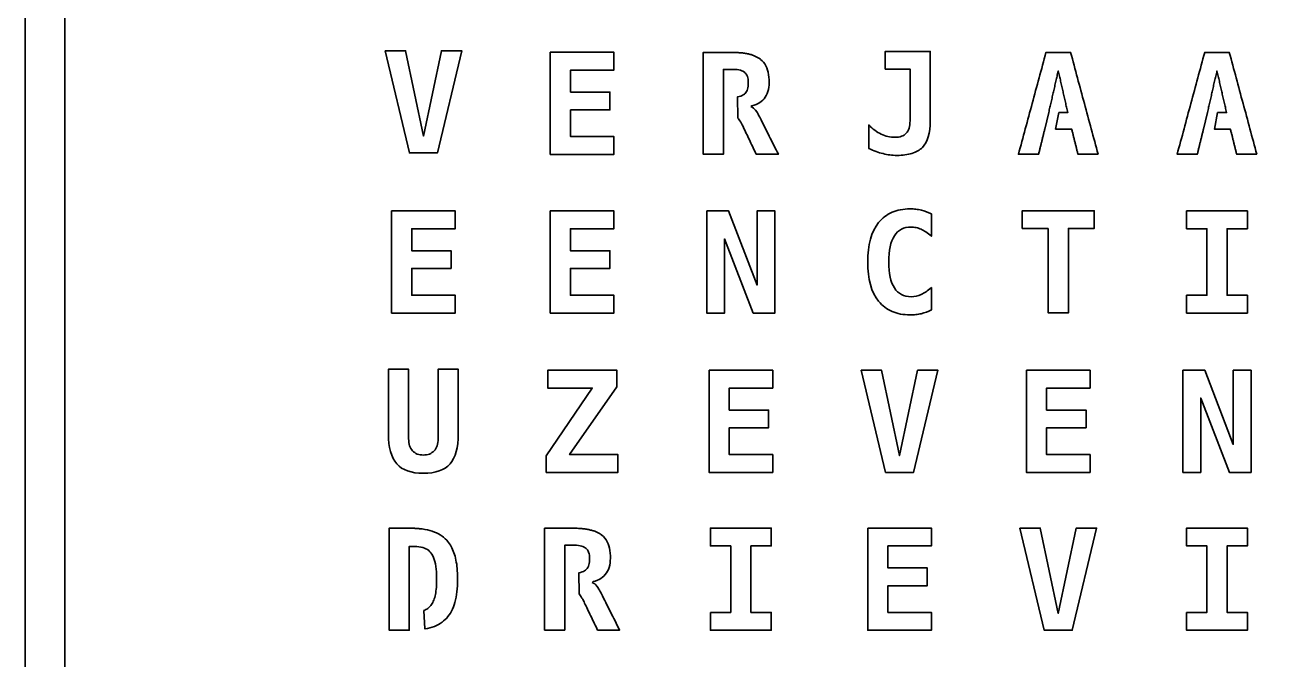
# Model space of a CAD drawing. Header units: inches. Extents: x 0 to 900, y -600 to 85.
# Drawn here: x 0 to 158, y -520.1 to -440.1 of the extents above; entities that cross this region are included whole.
import ezdxf

# ---------------------------------------------------------------- set-up
doc = ezdxf.new("R2010")
doc.units = ezdxf.units.IN
doc.header["$MEASUREMENT"] = 0
doc.layers.add('01_SNIJLIJNEN', color=7, linetype='Continuous')
doc.layers.add('04_WERKBLAD', color=7, linetype='Continuous')

msp = doc.modelspace()

# ---------------------------------------------------------------- linework, layer by layer
at = {"layer": '01_SNIJLIJNEN', "color": 7, "lineweight": 35, "true_color": 0xffffff}
msp.add_lwpolyline([(895, -595), (5, -595), (5, -5), (895, -5), (895, -595)], dxfattribs=at)
at = {"layer": '01_SNIJLIJNEN', "color": 5, "lineweight": 35, "true_color": 0x0000ff}
for points in [[(895, -595), (5, -595), (5, -5), (895, -5), (895, -595)], [(45.3, -443.37), (47.86, -443.37), (50.11, -454.11), (52.38, -443.37), (54.94, -443.37), (51.88, -456.23), (48.36, -456.23), (45.3, -443.37)], [(66.08, -443.57), (74.09, -443.57), (74.09, -445.81), (68.62, -445.81), (68.62, -448.58), (73.58, -448.58), (73.58, -450.82), (68.62, -450.82), (68.62, -454.19), (74.09, -454.19), (74.09, -456.43), (66.08, -456.43), (66.08, -443.57)], [(130.06, -451.16), (130.14, -451.16), (130.21, -451.16), (130.29, -451.16), (130.36, -451.16), (130.44, -451.16), (130.51, -451.16), (130.59, -451.16), (130.66, -451.16), (130.74, -451.16), (130.81, -451.16), (130.89, -451.16), (130.96, -451.16), (131.04, -451.16), (131.11, -451.16), (131.19, -451.16), (131.15, -450.99), (131.11, -450.83), (131.07, -450.66), (131.04, -450.5), (131, -450.34), (130.96, -450.17), (130.92, -450.01), (130.89, -449.84), (130.85, -449.68), (130.81, -449.52), (130.77, -449.35), (130.74, -449.19), (130.7, -449.02), (130.66, -448.86), (130.62, -448.69), (130.59, -448.53), (130.55, -448.37), (130.51, -448.2), (130.47, -448.04), (130.44, -447.87), (130.4, -447.71), (130.36, -447.55), (130.32, -447.38), (130.29, -447.22), (130.25, -447.05), (130.21, -446.89), (130.17, -446.73), (130.13, -446.56), (130.1, -446.4), (130.06, -446.23), (130.02, -446.07), (129.98, -445.91), (129.95, -446.07), (129.91, -446.23), (129.87, -446.4), (129.84, -446.56), (129.8, -446.73), (129.76, -446.89), (129.72, -447.05), (129.69, -447.22), (129.65, -447.38), (129.61, -447.55), (129.57, -447.71), (129.54, -447.87), (129.5, -448.04), (129.46, -448.2), (129.42, -448.37), (129.39, -448.53), (129.35, -448.69), (129.31, -448.86), (129.28, -449.02), (129.24, -449.19), (129.2, -449.35), (129.16, -449.52), (129.13, -449.68), (129.09, -449.84), (129.05, -450.01), (129.01, -450.17), (128.98, -450.34), (128.94, -450.5), (128.9, -450.66), (128.86, -450.83), (128.83, -450.99), (128.79, -451.16), (128.28, -453.24), (128.26, -453.34), (128.24, -453.44), (128.21, -453.54), (128.19, -453.64), (128.16, -453.74), (128.14, -453.84), (128.11, -453.94), (128.09, -454.04), (128.07, -454.13), (128.04, -454.23), (128.02, -454.33), (127.99, -454.43), (127.97, -454.53), (127.95, -454.63), (127.92, -454.73), (127.9, -454.83), (127.87, -454.93), (127.85, -455.03), (127.82, -455.13), (127.8, -455.22), (127.78, -455.32), (127.75, -455.42), (127.73, -455.52), (127.7, -455.62), (127.68, -455.72), (127.66, -455.82), (127.63, -455.92), (127.61, -456.02), (127.58, -456.12), (127.56, -456.22), (127.53, -456.31), (127.51, -456.41), (127.43, -456.41), (127.35, -456.41), (127.27, -456.41), (127.19, -456.41), (127.11, -456.41), (127.03, -456.41), (126.96, -456.41), (126.88, -456.41), (126.8, -456.41), (126.72, -456.41), (126.64, -456.41), (126.56, -456.41), (126.48, -456.41), (126.4, -456.41), (126.32, -456.41), (126.24, -456.41), (126.16, -456.41), (126.08, -456.41), (126.01, -456.41), (125.93, -456.41), (125.85, -456.41), (125.77, -456.41), (125.69, -456.41), (125.61, -456.41), (125.53, -456.41), (125.45, -456.41), (125.37, -456.41), (125.29, -456.41), (125.21, -456.41), (125.13, -456.41), (125.05, -456.41), (124.98, -456.41), (125.08, -456.01), (125.19, -455.61), (125.3, -455.21), (125.41, -454.81), (125.52, -454.41), (125.62, -454.01), (125.73, -453.61), (125.84, -453.21), (125.95, -452.81), (126.06, -452.41), (126.17, -452), (126.27, -451.6), (126.38, -451.2), (126.49, -450.8), (126.6, -450.4), (126.71, -450), (126.82, -449.6), (126.92, -449.2), (127.03, -448.8), (127.14, -448.4), (127.25, -448), (127.36, -447.59), (127.46, -447.19), (127.57, -446.79), (127.68, -446.39), (127.79, -445.99), (127.9, -445.59), (128.01, -445.19), (128.11, -444.79), (128.22, -444.39), (128.33, -443.99), (128.44, -443.59), (128.53, -443.59), (128.63, -443.59), (128.73, -443.59), (128.83, -443.59), (128.92, -443.59), (129.02, -443.59), (129.12, -443.59), (129.21, -443.59), (129.31, -443.59), (129.41, -443.59), (129.5, -443.59), (129.6, -443.59), (129.7, -443.59), (129.79, -443.59), (129.89, -443.59), (129.99, -443.59), (130.09, -443.59), (130.18, -443.59), (130.28, -443.59), (130.38, -443.59), (130.47, -443.59), (130.57, -443.59), (130.67, -443.59), (130.76, -443.59), (130.86, -443.59), (130.96, -443.59), (131.05, -443.59), (131.15, -443.59), (131.25, -443.59), (131.35, -443.59), (131.44, -443.59), (131.54, -443.59), (131.65, -443.99), (131.76, -444.39), (131.86, -444.79), (131.97, -445.19), (132.08, -445.59), (132.19, -445.99), (132.3, -446.39), (132.4, -446.79), (132.51, -447.19), (132.62, -447.59), (132.73, -448), (132.84, -448.4), (132.95, -448.8), (133.05, -449.2), (133.16, -449.6), (133.27, -450), (133.38, -450.4), (133.49, -450.8), (133.6, -451.2), (133.7, -451.6), (133.81, -452), (133.92, -452.41), (134.03, -452.81), (134.14, -453.21), (134.24, -453.61), (134.35, -454.01), (134.46, -454.41), (134.57, -454.81), (134.68, -455.21), (134.79, -455.61), (134.89, -456.01), (135, -456.41), (134.92, -456.41), (134.84, -456.41), (134.76, -456.41), (134.68, -456.41), (134.61, -456.41), (134.53, -456.41), (134.45, -456.41), (134.37, -456.41), (134.29, -456.41), (134.21, -456.41), (134.13, -456.41), (134.05, -456.41), (133.97, -456.41), (133.89, -456.41), (133.81, -456.41), (133.73, -456.41), (133.66, -456.41), (133.58, -456.41), (133.5, -456.41), (133.42, -456.41), (133.34, -456.41), (133.26, -456.41), (133.18, -456.41), (133.1, -456.41), (133.02, -456.41), (132.94, -456.41), (132.86, -456.41), (132.78, -456.41), (132.7, -456.41), (132.63, -456.41), (132.55, -456.41), (132.47, -456.41), (132.44, -456.31), (132.42, -456.22), (132.39, -456.12), (132.37, -456.02), (132.34, -455.92), (132.32, -455.82), (132.29, -455.72), (132.27, -455.62), (132.24, -455.52), (132.22, -455.42), (132.2, -455.32), (132.17, -455.22), (132.15, -455.13), (132.12, -455.03), (132.1, -454.93), (132.07, -454.83), (132.05, -454.73), (132.02, -454.63), (132, -454.53), (131.97, -454.43), (131.95, -454.33), (131.92, -454.23), (131.9, -454.13), (131.87, -454.04), (131.85, -453.94), (131.83, -453.84), (131.8, -453.74), (131.78, -453.64), (131.75, -453.54), (131.73, -453.44), (131.7, -453.34), (131.68, -453.24), (131.57, -453.24), (131.46, -453.24), (131.36, -453.24), (131.25, -453.24), (131.15, -453.24), (131.04, -453.24), (130.93, -453.24), (130.83, -453.24), (130.72, -453.24), (130.62, -453.24), (130.51, -453.24), (130.4, -453.24), (130.3, -453.24), (130.19, -453.24), (130.09, -453.24), (129.98, -453.24), (129.87, -453.24), (129.77, -453.24), (129.66, -453.24), (130.06, -451.16)], [(150.03, -451.16), (150.11, -451.16), (150.18, -451.16), (150.26, -451.16), (150.33, -451.16), (150.41, -451.16), (150.48, -451.16), (150.56, -451.16), (150.63, -451.16), (150.71, -451.16), (150.78, -451.16), (150.86, -451.16), (150.93, -451.16), (151.01, -451.16), (151.08, -451.16), (151.16, -451.16), (151.12, -450.99), (151.08, -450.83), (151.04, -450.66), (151.01, -450.5), (150.97, -450.34), (150.93, -450.17), (150.89, -450.01), (150.86, -449.84), (150.82, -449.68), (150.78, -449.52), (150.74, -449.35), (150.71, -449.19), (150.67, -449.02), (150.63, -448.86), (150.59, -448.69), (150.56, -448.53), (150.52, -448.37), (150.48, -448.2), (150.44, -448.04), (150.41, -447.87), (150.37, -447.71), (150.33, -447.55), (150.29, -447.38), (150.26, -447.22), (150.22, -447.05), (150.18, -446.89), (150.14, -446.73), (150.11, -446.56), (150.07, -446.4), (150.03, -446.23), (149.99, -446.07), (149.95, -445.91), (149.92, -446.07), (149.88, -446.23), (149.84, -446.4), (149.81, -446.56), (149.77, -446.73), (149.73, -446.89), (149.69, -447.05), (149.66, -447.22), (149.62, -447.38), (149.58, -447.55), (149.54, -447.71), (149.51, -447.87), (149.47, -448.04), (149.43, -448.2), (149.4, -448.37), (149.36, -448.53), (149.32, -448.69), (149.28, -448.86), (149.25, -449.02), (149.21, -449.19), (149.17, -449.35), (149.13, -449.52), (149.1, -449.68), (149.06, -449.84), (149.02, -450.01), (148.98, -450.17), (148.95, -450.34), (148.91, -450.5), (148.87, -450.66), (148.84, -450.83), (148.8, -450.99), (148.76, -451.16), (148.25, -453.24), (148.23, -453.34), (148.21, -453.44), (148.18, -453.54), (148.16, -453.64), (148.13, -453.74), (148.11, -453.84), (148.08, -453.94), (148.06, -454.04), (148.04, -454.13), (148.01, -454.23), (147.99, -454.33), (147.96, -454.43), (147.94, -454.53), (147.92, -454.63), (147.89, -454.73), (147.87, -454.83), (147.84, -454.93), (147.82, -455.03), (147.79, -455.13), (147.77, -455.22), (147.75, -455.32), (147.72, -455.42), (147.7, -455.52), (147.67, -455.62), (147.65, -455.72), (147.63, -455.82), (147.6, -455.92), (147.58, -456.02), (147.55, -456.12), (147.53, -456.22), (147.5, -456.31), (147.48, -456.41), (147.4, -456.41), (147.32, -456.41), (147.24, -456.41), (147.16, -456.41), (147.08, -456.41), (147.01, -456.41), (146.93, -456.41), (146.85, -456.41), (146.77, -456.41), (146.69, -456.41), (146.61, -456.41), (146.53, -456.41), (146.45, -456.41), (146.37, -456.41), (146.29, -456.41), (146.21, -456.41), (146.13, -456.41), (146.06, -456.41), (145.98, -456.41), (145.9, -456.41), (145.82, -456.41), (145.74, -456.41), (145.66, -456.41), (145.58, -456.41), (145.5, -456.41), (145.42, -456.41), (145.34, -456.41), (145.26, -456.41), (145.18, -456.41), (145.1, -456.41), (145.03, -456.41), (144.95, -456.41), (145.05, -456.01), (145.16, -455.61), (145.27, -455.21), (145.38, -454.81), (145.49, -454.41), (145.6, -454.01), (145.7, -453.61), (145.81, -453.21), (145.92, -452.81), (146.03, -452.41), (146.14, -452), (146.24, -451.6), (146.35, -451.2), (146.46, -450.8), (146.57, -450.4), (146.68, -450), (146.79, -449.6), (146.89, -449.2), (147, -448.8), (147.11, -448.4), (147.22, -448), (147.33, -447.59), (147.43, -447.19), (147.54, -446.79), (147.65, -446.39), (147.76, -445.99), (147.87, -445.59), (147.98, -445.19), (148.08, -444.79), (148.19, -444.39), (148.3, -443.99), (148.41, -443.59), (148.51, -443.59), (148.6, -443.59), (148.7, -443.59), (148.8, -443.59), (148.89, -443.59), (148.99, -443.59), (149.09, -443.59), (149.18, -443.59), (149.28, -443.59), (149.38, -443.59), (149.47, -443.59), (149.57, -443.59), (149.67, -443.59), (149.77, -443.59), (149.86, -443.59), (149.96, -443.59), (150.06, -443.59), (150.15, -443.59), (150.25, -443.59), (150.35, -443.59), (150.44, -443.59), (150.54, -443.59), (150.64, -443.59), (150.73, -443.59), (150.83, -443.59), (150.93, -443.59), (151.03, -443.59), (151.12, -443.59), (151.22, -443.59), (151.32, -443.59), (151.41, -443.59), (151.51, -443.59), (151.62, -443.99), (151.73, -444.39), (151.83, -444.79), (151.94, -445.19), (152.05, -445.59), (152.16, -445.99), (152.27, -446.39), (152.38, -446.79), (152.48, -447.19), (152.59, -447.59), (152.7, -448), (152.81, -448.4), (152.92, -448.8), (153.02, -449.2), (153.13, -449.6), (153.24, -450), (153.35, -450.4), (153.46, -450.8), (153.57, -451.2), (153.67, -451.6), (153.78, -452), (153.89, -452.41), (154, -452.81), (154.11, -453.21), (154.21, -453.61), (154.32, -454.01), (154.43, -454.41), (154.54, -454.81), (154.65, -455.21), (154.76, -455.61), (154.86, -456.01), (154.97, -456.41), (154.89, -456.41), (154.81, -456.41), (154.73, -456.41), (154.66, -456.41), (154.58, -456.41), (154.5, -456.41), (154.42, -456.41), (154.34, -456.41), (154.26, -456.41), (154.18, -456.41), (154.1, -456.41), (154.02, -456.41), (153.94, -456.41), (153.86, -456.41), (153.78, -456.41), (153.7, -456.41), (153.63, -456.41), (153.55, -456.41), (153.47, -456.41), (153.39, -456.41), (153.31, -456.41), (153.23, -456.41), (153.15, -456.41), (153.07, -456.41), (152.99, -456.41), (152.91, -456.41), (152.83, -456.41), (152.75, -456.41), (152.68, -456.41), (152.6, -456.41), (152.52, -456.41), (152.44, -456.41), (152.41, -456.31), (152.39, -456.22), (152.36, -456.12), (152.34, -456.02), (152.31, -455.92), (152.29, -455.82), (152.26, -455.72), (152.24, -455.62), (152.22, -455.52), (152.19, -455.42), (152.17, -455.32), (152.14, -455.22), (152.12, -455.13), (152.09, -455.03), (152.07, -454.93), (152.04, -454.83), (152.02, -454.73), (151.99, -454.63), (151.97, -454.53), (151.94, -454.43), (151.92, -454.33), (151.89, -454.23), (151.87, -454.13), (151.85, -454.04), (151.82, -453.94), (151.8, -453.84), (151.77, -453.74), (151.75, -453.64), (151.72, -453.54), (151.7, -453.44), (151.67, -453.34), (151.65, -453.24), (151.54, -453.24), (151.44, -453.24), (151.33, -453.24), (151.22, -453.24), (151.12, -453.24), (151.01, -453.24), (150.91, -453.24), (150.8, -453.24), (150.69, -453.24), (150.59, -453.24), (150.48, -453.24), (150.37, -453.24), (150.27, -453.24), (150.16, -453.24), (150.06, -453.24), (149.95, -453.24), (149.84, -453.24), (149.74, -453.24), (149.63, -453.24), (150.03, -451.16)], [(46.1, -463.54), (54.11, -463.54), (54.11, -465.78), (48.64, -465.78), (48.64, -468.55), (53.59, -468.55), (53.59, -470.79), (48.64, -470.79), (48.64, -474.16), (54.11, -474.16), (54.11, -476.4), (46.1, -476.4), (46.1, -463.54)], [(66.07, -463.54), (74.08, -463.54), (74.08, -465.78), (68.61, -465.78), (68.61, -468.55), (73.57, -468.55), (73.57, -470.79), (68.61, -470.79), (68.61, -474.16), (74.08, -474.16), (74.08, -476.4), (66.07, -476.4), (66.07, -463.54)], [(85.77, -463.54), (88.5, -463.54), (92.09, -472.89), (92.09, -463.54), (94.33, -463.54), (94.33, -476.4), (91.61, -476.4), (88.01, -467.06), (88.01, -476.4), (85.77, -476.4), (85.77, -463.54)], [(128.72, -465.75), (125.45, -465.75), (125.45, -463.53), (134.52, -463.53), (134.52, -465.75), (131.26, -465.75), (131.26, -476.39), (128.72, -476.39), (128.72, -465.75)], [(146.13, -474.16), (148.69, -474.16), (148.69, -465.78), (146.13, -465.78), (146.13, -463.54), (153.79, -463.54), (153.79, -465.78), (151.23, -465.78), (151.23, -474.16), (153.79, -474.16), (153.79, -476.4), (146.13, -476.4), (146.13, -474.16)], [(65.57, -494.36), (71.35, -485.84), (65.76, -485.84), (65.76, -483.6), (74.46, -483.6), (74.46, -485.7), (68.5, -494.22), (74.58, -494.22), (74.58, -496.46), (65.57, -496.46), (65.57, -494.36)], [(86.05, -483.6), (94.06, -483.6), (94.06, -485.84), (88.59, -485.84), (88.59, -488.61), (93.54, -488.61), (93.54, -490.85), (88.59, -490.85), (88.59, -494.22), (94.06, -494.22), (94.06, -496.46), (86.05, -496.46), (86.05, -483.6)], [(105.2, -483.6), (107.76, -483.6), (110.01, -494.34), (112.28, -483.6), (114.84, -483.6), (111.78, -496.46), (108.26, -496.46), (105.2, -483.6)], [(125.98, -483.6), (133.99, -483.6), (133.99, -485.84), (128.52, -485.84), (128.52, -488.61), (133.48, -488.61), (133.48, -490.85), (128.52, -490.85), (128.52, -494.22), (133.99, -494.22), (133.99, -496.46), (125.98, -496.46), (125.98, -483.6)], [(145.68, -483.6), (148.41, -483.6), (152, -492.94), (152, -483.6), (154.24, -483.6), (154.24, -496.46), (151.52, -496.46), (147.92, -487.11), (147.92, -496.46), (145.68, -496.46), (145.68, -483.6)], [(86.22, -514.1), (88.78, -514.1), (88.78, -505.72), (86.22, -505.72), (86.22, -503.48), (93.88, -503.48), (93.88, -505.72), (91.32, -505.72), (91.32, -514.1), (93.88, -514.1), (93.88, -516.34), (86.22, -516.34), (86.22, -514.1)], [(106.01, -503.48), (114.02, -503.48), (114.02, -505.72), (108.55, -505.72), (108.55, -508.49), (113.51, -508.49), (113.51, -510.73), (108.55, -510.73), (108.55, -514.1), (114.02, -514.1), (114.02, -516.34), (106.01, -516.34), (106.01, -503.48)], [(125.17, -503.48), (127.73, -503.48), (129.98, -514.22), (132.25, -503.48), (134.81, -503.48), (131.75, -516.34), (128.23, -516.34), (125.17, -503.48)], [(146.13, -514.1), (148.69, -514.1), (148.69, -505.72), (146.13, -505.72), (146.13, -503.48), (153.79, -503.48), (153.79, -505.72), (151.23, -505.72), (151.23, -514.1), (153.79, -514.1), (153.79, -516.34), (146.13, -516.34), (146.13, -514.1)]]:
    msp.add_lwpolyline(points, dxfattribs=at)
for points, knots in [([(91.3, -450.41), (91.3, -450.41), (91.48, -450.49), (91.48, -450.49), (91.48, -450.49), (91.64, -450.59), (91.64, -450.59), (91.64, -450.59), (91.77, -450.71), (91.77, -450.71), (91.77, -450.71), (91.91, -450.87), (91.91, -450.87), (91.91, -450.87), (92.05, -451.07), (92.05, -451.07), (92.05, -451.07), (92.14, -451.21), (92.14, -451.21), (92.14, -451.21), (92.23, -451.37), (92.23, -451.37), (92.23, -451.37), (92.32, -451.55), (92.32, -451.55), (92.32, -451.55), (92.43, -451.75), (92.43, -451.75), (92.43, -451.75), (92.6, -452.09), (92.6, -452.09), (92.6, -452.09), (92.74, -452.38), (92.74, -452.38), (92.74, -452.38), (92.89, -452.66), (92.89, -452.66), (92.89, -452.66), (93.03, -452.95), (93.03, -452.95), (93.03, -452.95), (93.18, -453.24), (93.18, -453.24), (93.18, -453.24), (93.32, -453.53), (93.32, -453.53), (93.32, -453.53), (93.47, -453.82), (93.47, -453.82), (93.47, -453.82), (93.61, -454.11), (93.61, -454.11), (93.61, -454.11), (93.76, -454.39), (93.76, -454.39), (93.76, -454.39), (93.9, -454.68), (93.9, -454.68), (93.9, -454.68), (94.05, -454.97), (94.05, -454.97), (94.05, -454.97), (94.19, -455.26), (94.19, -455.26), (94.19, -455.26), (94.34, -455.55), (94.34, -455.55), (94.34, -455.55), (94.48, -455.84), (94.48, -455.84), (94.48, -455.84), (94.63, -456.12), (94.63, -456.12), (94.63, -456.12), (94.77, -456.41), (94.77, -456.41), (94.77, -456.41), (91.99, -456.41), (91.99, -456.41), (91.99, -456.41), (91.89, -456.21), (91.89, -456.21), (91.89, -456.21), (91.8, -456.01), (91.8, -456.01), (91.8, -456.01), (91.7, -455.81), (91.7, -455.81), (91.7, -455.81), (91.6, -455.6), (91.6, -455.6), (91.6, -455.6), (91.51, -455.4), (91.51, -455.4), (91.51, -455.4), (91.41, -455.2), (91.41, -455.2), (91.41, -455.2), (91.31, -455), (91.31, -455), (91.31, -455), (91.22, -454.79), (91.22, -454.79), (91.22, -454.79), (91.12, -454.59), (91.12, -454.59), (91.12, -454.59), (91.02, -454.39), (91.02, -454.39), (91.02, -454.39), (90.93, -454.19), (90.93, -454.19), (90.93, -454.19), (90.83, -453.98), (90.83, -453.98), (90.83, -453.98), (90.73, -453.78), (90.73, -453.78), (90.73, -453.78), (90.64, -453.58), (90.64, -453.58), (90.64, -453.58), (90.54, -453.38), (90.54, -453.38), (90.54, -453.38), (90.44, -453.17), (90.44, -453.17), (90.44, -453.17), (90.37, -453.02), (90.37, -453.02), (90.37, -453.02), (90.29, -452.85), (90.29, -452.85), (90.29, -452.85), (90.22, -452.71), (90.22, -452.71), (90.22, -452.71), (90.13, -452.53), (90.13, -452.53), (90.13, -452.53), (90.04, -452.37), (90.04, -452.37), (90.04, -452.37), (89.94, -452.22), (89.94, -452.22), (89.94, -452.22), (89.85, -452.09), (89.85, -452.09), (89.85, -452.09), (89.76, -451.96), (89.76, -451.96), (89.76, -451.96), (89.66, -451.85), (89.66, -451.85), (89.66, -451.85), (89.65, -449.17), (89.65, -449.17), (89.65, -449.17), (89.85, -449.13), (89.85, -449.13), (89.85, -449.13), (90.04, -449.08), (90.04, -449.08), (90.04, -449.08), (90.21, -449.02), (90.21, -449.02), (90.21, -449.02), (90.36, -448.94), (90.36, -448.94), (90.36, -448.94), (90.49, -448.85), (90.49, -448.85), (90.49, -448.85), (90.6, -448.75), (90.6, -448.75), (90.6, -448.75), (90.69, -448.64), (90.69, -448.64), (90.69, -448.64), (90.77, -448.51), (90.77, -448.51), (90.77, -448.51), (90.84, -448.37), (90.84, -448.37), (90.84, -448.37), (90.9, -448.21), (90.9, -448.21), (90.9, -448.21), (90.95, -448.03), (90.95, -448.03), (90.95, -448.03), (90.98, -447.82), (90.98, -447.82), (90.98, -447.82), (90.99, -447.62), (90.99, -447.62), (90.99, -447.62), (90.99, -447.4), (90.99, -447.4), (90.99, -447.4), (90.98, -447.18), (90.98, -447.18), (90.98, -447.18), (90.96, -446.97), (90.96, -446.97), (90.96, -446.97), (90.92, -446.78), (90.92, -446.78), (90.92, -446.78), (90.87, -446.61), (90.87, -446.61), (90.87, -446.61), (90.8, -446.46), (90.8, -446.46), (90.8, -446.46), (90.72, -446.32), (90.72, -446.32), (90.72, -446.32), (90.67, -446.26), (90.67, -446.26), (90.67, -446.26), (90.57, -446.15), (90.57, -446.15), (90.57, -446.15), (90.46, -446.05), (90.46, -446.05), (90.46, -446.05), (90.32, -445.96), (90.32, -445.96), (90.32, -445.96), (90.16, -445.89), (90.16, -445.89), (90.16, -445.89), (89.99, -445.83), (89.99, -445.83), (89.99, -445.83), (89.8, -445.78), (89.8, -445.78), (89.8, -445.78), (89.59, -445.75), (89.59, -445.75), (89.59, -445.75), (89.36, -445.73), (89.36, -445.73), (89.36, -445.73), (89.12, -445.72), (89.12, -445.72), (89.12, -445.72), (88.94, -445.72), (88.94, -445.72), (88.94, -445.72), (88.86, -445.72), (88.86, -445.72), (88.86, -445.72), (87.86, -445.72), (87.86, -445.72), (87.86, -445.72), (87.86, -449.21), (87.86, -449.21), (87.86, -449.21), (87.86, -450.28), (87.86, -450.28), (87.86, -450.28), (87.86, -451.34), (87.86, -451.34), (87.86, -451.34), (87.86, -456.41), (87.86, -456.41), (87.86, -456.41), (85.32, -456.41), (85.32, -456.41), (85.32, -456.41), (85.32, -443.59), (85.32, -443.59), (85.32, -443.59), (88.3, -443.59), (88.3, -443.59), (88.3, -443.59), (88.52, -443.59), (88.52, -443.59), (88.52, -443.59), (88.75, -443.59), (88.75, -443.59), (88.75, -443.59), (88.98, -443.59), (88.98, -443.59), (89.09, -443.59), (89.19, -443.59), (89.29, -443.59), (89.39, -443.59), (89.48, -443.6), (89.58, -443.6), (89.67, -443.6), (89.77, -443.61), (89.86, -443.62), (89.95, -443.62), (90.04, -443.63), (90.13, -443.64), (90.22, -443.65), (90.31, -443.66), (90.39, -443.67), (90.48, -443.68), (90.56, -443.7), (90.64, -443.71), (90.72, -443.72), (90.8, -443.74), (90.88, -443.75), (90.96, -443.77), (91.03, -443.79), (91.11, -443.81), (91.18, -443.82), (91.26, -443.84), (91.33, -443.86), (91.4, -443.88), (91.46, -443.91), (91.53, -443.93), (91.6, -443.95), (91.66, -443.98), (91.73, -444), (91.79, -444.03), (91.85, -444.05), (91.91, -444.08), (91.97, -444.11), (92.03, -444.14), (92.08, -444.17), (92.14, -444.19), (92.19, -444.23), (92.25, -444.26), (92.3, -444.29), (92.35, -444.32), (92.4, -444.36), (92.45, -444.39), (92.49, -444.43), (92.54, -444.46), (92.54, -444.46), (92.73, -444.64), (92.73, -444.64), (92.73, -444.64), (92.91, -444.83), (92.91, -444.83), (92.91, -444.83), (93.06, -445.04), (93.06, -445.04), (93.06, -445.04), (93.2, -445.28), (93.2, -445.28), (93.2, -445.28), (93.31, -445.53), (93.31, -445.53), (93.31, -445.53), (93.41, -445.8), (93.41, -445.8), (93.41, -445.8), (93.49, -446.09), (93.49, -446.09), (93.49, -446.09), (93.55, -446.39), (93.55, -446.39), (93.55, -446.39), (93.59, -446.71), (93.59, -446.71), (93.59, -446.71), (93.61, -447.04), (93.61, -447.04), (93.61, -447.04), (93.61, -447.36), (93.61, -447.36), (93.61, -447.36), (93.6, -447.7), (93.6, -447.7), (93.6, -447.7), (93.57, -447.94), (93.57, -447.94), (93.57, -447.94), (93.52, -448.24), (93.52, -448.24), (93.52, -448.24), (93.45, -448.51), (93.45, -448.51), (93.45, -448.51), (93.36, -448.76), (93.36, -448.76), (93.36, -448.76), (93.25, -448.99), (93.25, -448.99), (93.25, -448.99), (93.12, -449.21), (93.12, -449.21), (93.12, -449.21), (92.97, -449.42), (92.97, -449.42), (92.97, -449.42), (92.81, -449.6), (92.81, -449.6), (92.81, -449.6), (92.62, -449.76), (92.62, -449.76), (92.62, -449.76), (92.42, -449.91), (92.42, -449.91), (92.42, -449.91), (92.21, -450.03), (92.21, -450.03), (92.21, -450.03), (91.97, -450.14), (91.97, -450.14), (91.97, -450.14), (91.71, -450.23), (91.71, -450.23), (91.71, -450.23), (91.42, -450.3), (91.42, -450.3), (91.42, -450.3), (91.3, -450.41), (91.3, -450.41)], [0, 0, 0, 0, 1, 1, 1, 2, 2, 2, 3, 3, 3, 4, 4, 4, 5, 5, 5, 6, 6, 6, 7, 7, 7, 8, 8, 8, 9, 9, 9, 10, 10, 10, 11, 11, 11, 12, 12, 12, 13, 13, 13, 14, 14, 14, 15, 15, 15, 16, 16, 16, 17, 17, 17, 18, 18, 18, 19, 19, 19, 20, 20, 20, 21, 21, 21, 22, 22, 22, 23, 23, 23, 24, 24, 24, 25, 25, 25, 26, 26, 26, 27, 27, 27, 28, 28, 28, 29, 29, 29, 30, 30, 30, 31, 31, 31, 32, 32, 32, 33, 33, 33, 34, 34, 34, 35, 35, 35, 36, 36, 36, 37, 37, 37, 38, 38, 38, 39, 39, 39, 40, 40, 40, 41, 41, 41, 42, 42, 42, 43, 43, 43, 44, 44, 44, 45, 45, 45, 46, 46, 46, 47, 47, 47, 48, 48, 48, 49, 49, 49, 50, 50, 50, 51, 51, 51, 52, 52, 52, 53, 53, 53, 54, 54, 54, 55, 55, 55, 56, 56, 56, 57, 57, 57, 58, 58, 58, 59, 59, 59, 60, 60, 60, 61, 61, 61, 62, 62, 62, 63, 63, 63, 64, 64, 64, 65, 65, 65, 66, 66, 66, 67, 67, 67, 68, 68, 68, 69, 69, 69, 70, 70, 70, 71, 71, 71, 72, 72, 72, 73, 73, 73, 74, 74, 74, 75, 75, 75, 76, 76, 76, 77, 77, 77, 78, 78, 78, 79, 79, 79, 80, 80, 80, 81, 81, 81, 82, 82, 82, 83, 83, 83, 84, 84, 84, 85, 85, 85, 86, 86, 86, 87, 87, 87, 88, 88, 88, 89, 89, 89, 90, 90, 90, 91, 91, 91, 92, 92, 92, 93, 93, 93, 94, 94, 94, 95, 95, 95, 96, 96, 96, 97, 97, 97, 98, 98, 98, 99, 99, 99, 100, 100, 100, 101, 101, 101, 102, 102, 102, 103, 103, 103, 104, 104, 104, 105, 105, 105, 106, 106, 106, 107, 107, 107, 108, 108, 108, 109, 109, 109, 110, 110, 110, 111, 111, 111, 112, 112, 112, 113, 113, 113, 114, 114, 114, 115, 115, 115, 116, 116, 116, 117, 117, 117, 118, 118, 118, 119, 119, 119, 120, 120, 120, 121, 121, 121, 122, 122, 122, 123, 123, 123, 124, 124, 124, 125, 125, 125, 126, 126, 126, 127, 127, 127, 128, 128, 128, 129, 129, 129, 130, 130, 130, 131, 131, 131, 132, 132, 132, 133, 133, 133, 134, 134, 134, 135, 135, 135, 136, 136, 136, 137, 137, 137, 138, 138, 138, 138]), ([(109.71, -456.55), (109.38, -456.55), (109.07, -456.54), (108.8, -456.5), (108.52, -456.46), (108.24, -456.4), (107.94, -456.33), (107.64, -456.26), (107.35, -456.17), (107.06, -456.06), (106.77, -455.95), (106.46, -455.82), (106.14, -455.67), (106.14, -455.67), (106.14, -452.72), (106.14, -452.72), (106.38, -452.98), (106.64, -453.2), (106.9, -453.39), (107.17, -453.58), (107.44, -453.74), (107.72, -453.88), (108.27, -454.14), (108.84, -454.27), (109.42, -454.27), (110.08, -454.27), (110.56, -454.11), (110.87, -453.77), (111.18, -453.44), (111.34, -452.91), (111.34, -452.18), (111.34, -452.18), (111.34, -445.69), (111.34, -445.69), (111.34, -445.69), (108.23, -445.69), (108.23, -445.69), (108.23, -445.69), (108.23, -443.45), (108.23, -443.45), (108.23, -443.45), (113.88, -443.45), (113.88, -443.45), (113.88, -443.45), (113.88, -452.18), (113.88, -452.18), (113.88, -453.75), (113.55, -454.87), (112.9, -455.54), (112.56, -455.88), (112.12, -456.14), (111.58, -456.3), (111.03, -456.47), (110.41, -456.55), (109.71, -456.55)], [0, 0, 0, 0, 1, 1, 1, 2, 2, 2, 3, 3, 3, 4, 4, 4, 5, 5, 5, 6, 6, 6, 7, 7, 7, 8, 8, 8, 9, 9, 9, 10, 10, 10, 11, 11, 11, 12, 12, 12, 13, 13, 13, 14, 14, 14, 15, 15, 15, 16, 16, 16, 17, 17, 17, 18, 18, 18, 18]), ([(111.34, -476.63), (110.48, -476.63), (109.73, -476.49), (109.07, -476.21), (108.41, -475.92), (107.85, -475.49), (107.39, -474.92), (106.47, -473.78), (106.02, -472.13), (106.02, -469.97), (106.02, -467.81), (106.47, -466.15), (107.39, -465.01), (107.85, -464.43), (108.41, -464), (109.07, -463.72), (109.73, -463.43), (110.48, -463.29), (111.34, -463.29), (111.6, -463.29), (111.84, -463.3), (112.08, -463.33), (112.31, -463.36), (112.54, -463.39), (112.76, -463.45), (113.21, -463.55), (113.63, -463.7), (114.02, -463.91), (114.02, -463.91), (114.02, -466.74), (114.02, -466.74), (113.76, -466.5), (113.53, -466.31), (113.33, -466.17), (113.12, -466.04), (112.93, -465.93), (112.74, -465.85), (112.53, -465.75), (112.31, -465.68), (112.1, -465.64), (111.89, -465.6), (111.68, -465.57), (111.47, -465.57), (110.55, -465.57), (109.85, -465.94), (109.38, -466.68), (108.9, -467.42), (108.66, -468.52), (108.66, -469.97), (108.66, -471.41), (108.9, -472.5), (109.38, -473.24), (109.85, -473.98), (110.54, -474.35), (111.47, -474.35), (111.91, -474.35), (112.34, -474.26), (112.75, -474.07), (112.95, -473.97), (113.15, -473.86), (113.35, -473.73), (113.55, -473.59), (113.77, -473.41), (114.02, -473.19), (114.02, -473.19), (114.02, -476.01), (114.02, -476.01), (113.61, -476.22), (113.19, -476.37), (112.75, -476.48), (112.53, -476.53), (112.31, -476.57), (112.08, -476.59), (111.84, -476.62), (111.6, -476.63), (111.34, -476.63)], [0, 0, 0, 0, 1, 1, 1, 2, 2, 2, 3, 3, 3, 4, 4, 4, 5, 5, 5, 6, 6, 6, 7, 7, 7, 8, 8, 8, 9, 9, 9, 10, 10, 10, 11, 11, 11, 12, 12, 12, 13, 13, 13, 14, 14, 14, 15, 15, 15, 16, 16, 16, 17, 17, 17, 18, 18, 18, 19, 19, 19, 20, 20, 20, 21, 21, 21, 22, 22, 22, 23, 23, 23, 24, 24, 24, 25, 25, 25, 25]), ([(50.11, -496.58), (48.57, -496.58), (47.46, -496.19), (46.76, -495.39), (46.06, -494.6), (45.71, -493.33), (45.71, -491.59), (45.71, -491.59), (45.71, -483.47), (45.71, -483.47), (45.71, -483.47), (48.25, -483.47), (48.25, -483.47), (48.25, -483.47), (48.25, -492.22), (48.25, -492.22), (48.25, -492.55), (48.3, -492.84), (48.38, -493.1), (48.47, -493.35), (48.59, -493.57), (48.75, -493.74), (48.91, -493.92), (49.11, -494.06), (49.34, -494.15), (49.58, -494.24), (49.83, -494.28), (50.11, -494.28), (50.38, -494.28), (50.64, -494.24), (50.87, -494.15), (51.1, -494.06), (51.3, -493.92), (51.47, -493.74), (51.62, -493.57), (51.74, -493.35), (51.83, -493.1), (51.92, -492.84), (51.96, -492.55), (51.96, -492.22), (51.96, -492.22), (51.96, -483.47), (51.96, -483.47), (51.96, -483.47), (54.5, -483.47), (54.5, -483.47), (54.5, -483.47), (54.5, -491.59), (54.5, -491.59), (54.5, -493.34), (54.15, -494.61), (53.46, -495.39), (52.76, -496.19), (51.64, -496.58), (50.11, -496.58)], [0, 0, 0, 0, 1, 1, 1, 2, 2, 2, 3, 3, 3, 4, 4, 4, 5, 5, 5, 6, 6, 6, 7, 7, 7, 8, 8, 8, 9, 9, 9, 10, 10, 10, 11, 11, 11, 12, 12, 12, 13, 13, 13, 14, 14, 14, 15, 15, 15, 16, 16, 16, 17, 17, 17, 18, 18, 18, 18]), ([(50.16, -513.86), (50.16, -513.86), (50.3, -513.8), (50.3, -513.8), (50.3, -513.8), (50.43, -513.74), (50.43, -513.74), (50.43, -513.74), (50.55, -513.67), (50.55, -513.67), (50.55, -513.67), (50.66, -513.59), (50.66, -513.59), (50.66, -513.59), (50.77, -513.51), (50.77, -513.51), (50.77, -513.51), (50.88, -513.41), (50.88, -513.41), (50.88, -513.41), (50.97, -513.32), (50.97, -513.32), (50.97, -513.32), (51.06, -513.21), (51.06, -513.21), (51.06, -513.21), (51.15, -513.09), (51.15, -513.09), (51.15, -513.09), (51.22, -512.97), (51.22, -512.97), (51.22, -512.97), (51.3, -512.84), (51.3, -512.84), (51.3, -512.84), (51.36, -512.69), (51.36, -512.69), (51.36, -512.69), (51.42, -512.54), (51.42, -512.54), (51.42, -512.54), (51.48, -512.38), (51.48, -512.38), (51.48, -512.38), (51.53, -512.2), (51.53, -512.2), (51.53, -512.2), (51.58, -512.02), (51.58, -512.02), (51.58, -512.02), (51.62, -511.82), (51.62, -511.82), (51.62, -511.82), (51.66, -511.62), (51.66, -511.62), (51.66, -511.62), (51.69, -511.4), (51.69, -511.4), (51.69, -511.4), (51.72, -511.18), (51.72, -511.18), (51.72, -511.18), (51.74, -510.94), (51.74, -510.94), (51.74, -510.94), (51.76, -510.7), (51.76, -510.7), (51.76, -510.7), (51.77, -510.44), (51.77, -510.44), (51.77, -510.4), (51.78, -510.35), (51.78, -510.31), (51.78, -510.31), (51.78, -510.04), (51.78, -510.04), (51.78, -510.04), (51.78, -509.76), (51.78, -509.76), (51.78, -509.76), (51.78, -509.49), (51.78, -509.49), (51.78, -509.49), (51.77, -509.23), (51.77, -509.23), (51.77, -509.23), (51.75, -508.98), (51.75, -508.98), (51.75, -508.98), (51.72, -508.63), (51.72, -508.63), (51.72, -508.63), (51.68, -508.3), (51.68, -508.3), (51.68, -508.3), (51.62, -507.99), (51.62, -507.99), (51.62, -507.99), (51.56, -507.7), (51.56, -507.7), (51.56, -507.7), (51.48, -507.44), (51.48, -507.44), (51.48, -507.44), (51.39, -507.19), (51.39, -507.19), (51.39, -507.19), (51.3, -506.98), (51.3, -506.98), (51.3, -506.98), (51.19, -506.78), (51.19, -506.78), (51.19, -506.78), (51.06, -506.61), (51.06, -506.61), (51.06, -506.61), (50.93, -506.45), (50.93, -506.45), (50.93, -506.45), (50.78, -506.31), (50.78, -506.31), (50.78, -506.31), (50.61, -506.19), (50.61, -506.19), (50.61, -506.19), (50.43, -506.08), (50.43, -506.08), (50.43, -506.08), (50.23, -505.99), (50.23, -505.99), (50.23, -505.99), (50.02, -505.91), (50.02, -505.91), (50.02, -505.91), (49.79, -505.86), (49.79, -505.86), (49.79, -505.86), (49.55, -505.82), (49.55, -505.82), (49.55, -505.82), (49.29, -505.79), (49.29, -505.79), (49.29, -505.79), (49.02, -505.78), (49.02, -505.78), (49.02, -505.78), (48.33, -505.78), (48.33, -505.78), (48.33, -505.78), (48.33, -506.04), (48.33, -506.04), (48.33, -506.04), (48.33, -506.3), (48.33, -506.3), (48.33, -506.3), (48.33, -506.56), (48.33, -506.56), (48.33, -506.56), (48.33, -506.81), (48.33, -506.81), (48.33, -506.81), (48.33, -507.07), (48.33, -507.07), (48.33, -507.07), (48.33, -507.33), (48.33, -507.33), (48.33, -507.33), (48.33, -507.59), (48.33, -507.59), (48.33, -507.59), (48.33, -507.85), (48.33, -507.85), (48.33, -507.85), (48.33, -508.1), (48.33, -508.1), (48.33, -508.1), (48.33, -508.36), (48.33, -508.36), (48.33, -508.36), (48.33, -508.62), (48.33, -508.62), (48.33, -508.62), (48.33, -508.88), (48.33, -508.88), (48.33, -508.88), (48.33, -509.14), (48.33, -509.14), (48.33, -509.14), (48.33, -509.39), (48.33, -509.39), (48.33, -509.39), (48.33, -509.65), (48.33, -509.65), (48.33, -509.65), (48.33, -509.91), (48.33, -509.91), (48.33, -509.91), (48.33, -510.17), (48.33, -510.17), (48.33, -510.17), (48.33, -510.43), (48.33, -510.43), (48.33, -510.43), (48.33, -510.68), (48.33, -510.68), (48.33, -510.68), (48.33, -510.94), (48.33, -510.94), (48.33, -510.94), (48.33, -511.2), (48.33, -511.2), (48.33, -511.2), (48.33, -511.46), (48.33, -511.46), (48.33, -511.46), (48.33, -511.72), (48.33, -511.72), (48.33, -511.72), (48.33, -511.97), (48.33, -511.97), (48.33, -511.97), (48.33, -512.23), (48.33, -512.23), (48.33, -512.23), (48.33, -512.49), (48.33, -512.49), (48.33, -512.49), (48.33, -512.75), (48.33, -512.75), (48.33, -512.75), (48.33, -513.01), (48.33, -513.01), (48.33, -513.01), (48.33, -513.26), (48.33, -513.26), (48.33, -513.26), (48.33, -513.52), (48.33, -513.52), (48.33, -513.52), (48.33, -513.78), (48.33, -513.78), (48.33, -513.78), (48.33, -514.04), (48.33, -514.04), (48.33, -514.04), (48.33, -516.33), (48.33, -516.33), (48.33, -516.33), (45.79, -516.32), (45.79, -516.32), (45.79, -516.32), (45.79, -503.5), (45.79, -503.5), (45.79, -503.5), (48.51, -503.5), (48.51, -503.5), (48.57, -503.5), (48.64, -503.5), (48.7, -503.5), (48.77, -503.5), (48.83, -503.5), (48.9, -503.5), (48.96, -503.5), (49.02, -503.51), (49.08, -503.51), (49.15, -503.51), (49.21, -503.52), (49.27, -503.52), (49.33, -503.52), (49.39, -503.53), (49.45, -503.53), (49.51, -503.54), (49.57, -503.54), (49.63, -503.55), (49.69, -503.56), (49.75, -503.56), (49.8, -503.57), (49.86, -503.58), (49.92, -503.58), (49.97, -503.59), (49.97, -503.59), (50.31, -503.64), (50.31, -503.64), (50.31, -503.64), (50.62, -503.71), (50.62, -503.71), (50.62, -503.71), (50.93, -503.78), (50.93, -503.78), (50.93, -503.78), (51.22, -503.87), (51.22, -503.87), (51.22, -503.87), (51.49, -503.97), (51.49, -503.97), (51.49, -503.97), (51.76, -504.08), (51.76, -504.08), (51.76, -504.08), (52, -504.2), (52, -504.2), (52, -504.2), (52.24, -504.34), (52.24, -504.34), (52.24, -504.34), (52.46, -504.48), (52.46, -504.48), (52.46, -504.48), (52.66, -504.64), (52.66, -504.64), (52.66, -504.64), (52.86, -504.81), (52.86, -504.81), (52.86, -504.81), (53.04, -504.99), (53.04, -504.99), (53.04, -504.99), (53.16, -505.13), (53.16, -505.13), (53.16, -505.13), (53.28, -505.29), (53.28, -505.29), (53.28, -505.29), (53.39, -505.45), (53.39, -505.45), (53.39, -505.45), (53.5, -505.61), (53.5, -505.61), (53.5, -505.61), (53.6, -505.79), (53.6, -505.79), (53.6, -505.79), (53.7, -505.97), (53.7, -505.97), (53.7, -505.97), (53.79, -506.17), (53.79, -506.17), (53.79, -506.17), (53.87, -506.37), (53.87, -506.37), (53.87, -506.37), (53.95, -506.58), (53.95, -506.58), (53.95, -506.58), (54.02, -506.8), (54.02, -506.8), (54.02, -506.8), (54.09, -507.02), (54.09, -507.02), (54.09, -507.02), (54.15, -507.26), (54.15, -507.26), (54.15, -507.26), (54.2, -507.5), (54.2, -507.5), (54.2, -507.5), (54.25, -507.76), (54.25, -507.76), (54.25, -507.76), (54.3, -508.02), (54.3, -508.02), (54.3, -508.02), (54.33, -508.29), (54.33, -508.29), (54.33, -508.29), (54.36, -508.58), (54.36, -508.58), (54.36, -508.58), (54.38, -508.87), (54.38, -508.87), (54.38, -508.87), (54.4, -509.17), (54.4, -509.17), (54.4, -509.17), (54.41, -509.48), (54.41, -509.48), (54.41, -509.48), (54.42, -509.69), (54.42, -509.69), (54.42, -509.69), (54.42, -509.91), (54.42, -509.91), (54.42, -509.91), (54.41, -510.32), (54.41, -510.32), (54.41, -510.32), (54.4, -510.73), (54.4, -510.73), (54.4, -510.73), (54.37, -511.11), (54.37, -511.11), (54.37, -511.11), (54.33, -511.49), (54.33, -511.49), (54.33, -511.49), (54.28, -511.84), (54.28, -511.84), (54.28, -511.84), (54.22, -512.19), (54.22, -512.19), (54.22, -512.19), (54.15, -512.52), (54.15, -512.52), (54.15, -512.52), (54.07, -512.83), (54.07, -512.83), (54.07, -512.83), (53.98, -513.13), (53.98, -513.13), (53.98, -513.13), (53.88, -513.41), (53.88, -513.41), (53.88, -513.41), (53.77, -513.68), (53.77, -513.68), (53.77, -513.68), (53.64, -513.94), (53.64, -513.94), (53.64, -513.94), (53.51, -514.18), (53.51, -514.18), (53.51, -514.18), (53.36, -514.4), (53.36, -514.4), (53.36, -514.4), (53.2, -514.62), (53.2, -514.62), (53.2, -514.62), (53.04, -514.81), (53.04, -514.81), (53.04, -514.81), (52.86, -514.99), (52.86, -514.99), (52.86, -514.99), (52.66, -515.17), (52.66, -515.17), (52.66, -515.17), (52.46, -515.33), (52.46, -515.33), (52.46, -515.33), (52.23, -515.47), (52.23, -515.47), (52.23, -515.47), (52, -515.61), (52, -515.61), (52, -515.61), (51.75, -515.73), (51.75, -515.73), (51.75, -515.73), (51.49, -515.85), (51.49, -515.85), (51.49, -515.85), (51.21, -515.95), (51.21, -515.95), (51.21, -515.95), (50.92, -516.03), (50.92, -516.03), (50.92, -516.03), (50.62, -516.11), (50.62, -516.11), (50.62, -516.11), (50.3, -516.18), (50.3, -516.18), (50.3, -516.18), (50.16, -513.86), (50.16, -513.86)], [0, 0, 0, 0, 1, 1, 1, 2, 2, 2, 3, 3, 3, 4, 4, 4, 5, 5, 5, 6, 6, 6, 7, 7, 7, 8, 8, 8, 9, 9, 9, 10, 10, 10, 11, 11, 11, 12, 12, 12, 13, 13, 13, 14, 14, 14, 15, 15, 15, 16, 16, 16, 17, 17, 17, 18, 18, 18, 19, 19, 19, 20, 20, 20, 21, 21, 21, 22, 22, 22, 23, 23, 23, 24, 24, 24, 25, 25, 25, 26, 26, 26, 27, 27, 27, 28, 28, 28, 29, 29, 29, 30, 30, 30, 31, 31, 31, 32, 32, 32, 33, 33, 33, 34, 34, 34, 35, 35, 35, 36, 36, 36, 37, 37, 37, 38, 38, 38, 39, 39, 39, 40, 40, 40, 41, 41, 41, 42, 42, 42, 43, 43, 43, 44, 44, 44, 45, 45, 45, 46, 46, 46, 47, 47, 47, 48, 48, 48, 49, 49, 49, 50, 50, 50, 51, 51, 51, 52, 52, 52, 53, 53, 53, 54, 54, 54, 55, 55, 55, 56, 56, 56, 57, 57, 57, 58, 58, 58, 59, 59, 59, 60, 60, 60, 61, 61, 61, 62, 62, 62, 63, 63, 63, 64, 64, 64, 65, 65, 65, 66, 66, 66, 67, 67, 67, 68, 68, 68, 69, 69, 69, 70, 70, 70, 71, 71, 71, 72, 72, 72, 73, 73, 73, 74, 74, 74, 75, 75, 75, 76, 76, 76, 77, 77, 77, 78, 78, 78, 79, 79, 79, 80, 80, 80, 81, 81, 81, 82, 82, 82, 83, 83, 83, 84, 84, 84, 85, 85, 85, 86, 86, 86, 87, 87, 87, 88, 88, 88, 89, 89, 89, 90, 90, 90, 91, 91, 91, 92, 92, 92, 93, 93, 93, 94, 94, 94, 95, 95, 95, 96, 96, 96, 97, 97, 97, 98, 98, 98, 99, 99, 99, 100, 100, 100, 101, 101, 101, 102, 102, 102, 103, 103, 103, 104, 104, 104, 105, 105, 105, 106, 106, 106, 107, 107, 107, 108, 108, 108, 109, 109, 109, 110, 110, 110, 111, 111, 111, 112, 112, 112, 113, 113, 113, 114, 114, 114, 115, 115, 115, 116, 116, 116, 117, 117, 117, 118, 118, 118, 119, 119, 119, 120, 120, 120, 121, 121, 121, 122, 122, 122, 123, 123, 123, 124, 124, 124, 125, 125, 125, 126, 126, 126, 127, 127, 127, 128, 128, 128, 129, 129, 129, 130, 130, 130, 131, 131, 131, 132, 132, 132, 133, 133, 133, 134, 134, 134, 135, 135, 135, 136, 136, 136, 137, 137, 137, 138, 138, 138, 139, 139, 139, 140, 140, 140, 141, 141, 141, 142, 142, 142, 143, 143, 143, 144, 144, 144, 145, 145, 145, 146, 146, 146, 147, 147, 147, 148, 148, 148, 149, 149, 149, 150, 150, 150, 151, 151, 151, 152, 152, 152, 153, 153, 153, 154, 154, 154, 155, 155, 155, 155]), ([(71.33, -510.32), (71.33, -510.32), (71.51, -510.41), (71.51, -510.41), (71.51, -510.41), (71.67, -510.51), (71.67, -510.51), (71.67, -510.51), (71.8, -510.62), (71.8, -510.62), (71.8, -510.62), (71.94, -510.78), (71.94, -510.78), (71.94, -510.78), (72.08, -510.98), (72.08, -510.98), (72.08, -510.98), (72.16, -511.12), (72.16, -511.12), (72.16, -511.12), (72.26, -511.28), (72.26, -511.28), (72.26, -511.28), (72.35, -511.46), (72.35, -511.46), (72.35, -511.46), (72.46, -511.66), (72.46, -511.66), (72.46, -511.66), (72.63, -512), (72.63, -512), (72.63, -512), (72.77, -512.29), (72.77, -512.29), (72.77, -512.29), (72.92, -512.58), (72.92, -512.58), (72.92, -512.58), (73.06, -512.86), (73.06, -512.86), (73.06, -512.86), (73.21, -513.15), (73.21, -513.15), (73.21, -513.15), (73.35, -513.44), (73.35, -513.44), (73.35, -513.44), (73.5, -513.73), (73.5, -513.73), (73.5, -513.73), (73.64, -514.02), (73.64, -514.02), (73.64, -514.02), (73.79, -514.31), (73.79, -514.31), (73.79, -514.31), (73.93, -514.59), (73.93, -514.59), (73.93, -514.59), (74.08, -514.88), (74.08, -514.88), (74.08, -514.88), (74.22, -515.17), (74.22, -515.17), (74.22, -515.17), (74.37, -515.46), (74.37, -515.46), (74.37, -515.46), (74.51, -515.75), (74.51, -515.75), (74.51, -515.75), (74.66, -516.04), (74.66, -516.04), (74.66, -516.04), (74.8, -516.32), (74.8, -516.32), (74.8, -516.32), (72.02, -516.32), (72.02, -516.32), (72.02, -516.32), (71.92, -516.12), (71.92, -516.12), (71.92, -516.12), (71.83, -515.92), (71.83, -515.92), (71.83, -515.92), (71.73, -515.72), (71.73, -515.72), (71.73, -515.72), (71.63, -515.52), (71.63, -515.52), (71.63, -515.52), (71.54, -515.31), (71.54, -515.31), (71.54, -515.31), (71.44, -515.11), (71.44, -515.11), (71.44, -515.11), (71.34, -514.91), (71.34, -514.91), (71.34, -514.91), (71.25, -514.71), (71.25, -514.71), (71.25, -514.71), (71.15, -514.5), (71.15, -514.5), (71.15, -514.5), (71.05, -514.3), (71.05, -514.3), (71.05, -514.3), (70.96, -514.1), (70.96, -514.1), (70.96, -514.1), (70.86, -513.9), (70.86, -513.9), (70.86, -513.9), (70.76, -513.69), (70.76, -513.69), (70.76, -513.69), (70.67, -513.49), (70.67, -513.49), (70.67, -513.49), (70.57, -513.29), (70.57, -513.29), (70.57, -513.29), (70.47, -513.09), (70.47, -513.09), (70.47, -513.09), (70.4, -512.93), (70.4, -512.93), (70.4, -512.93), (70.32, -512.76), (70.32, -512.76), (70.32, -512.76), (70.25, -512.62), (70.25, -512.62), (70.25, -512.62), (70.16, -512.44), (70.16, -512.44), (70.16, -512.44), (70.06, -512.28), (70.06, -512.28), (70.06, -512.28), (69.97, -512.13), (69.97, -512.13), (69.97, -512.13), (69.88, -512), (69.88, -512), (69.88, -512), (69.79, -511.87), (69.79, -511.87), (69.79, -511.87), (69.69, -511.76), (69.69, -511.76), (69.69, -511.76), (69.68, -509.09), (69.68, -509.09), (69.68, -509.09), (69.88, -509.05), (69.88, -509.05), (69.88, -509.05), (70.07, -509), (70.07, -509), (70.07, -509), (70.24, -508.93), (70.24, -508.93), (70.24, -508.93), (70.39, -508.85), (70.39, -508.85), (70.39, -508.85), (70.52, -508.76), (70.52, -508.76), (70.52, -508.76), (70.63, -508.66), (70.63, -508.66), (70.63, -508.66), (70.72, -508.55), (70.72, -508.55), (70.72, -508.55), (70.8, -508.43), (70.8, -508.43), (70.8, -508.43), (70.87, -508.28), (70.87, -508.28), (70.87, -508.28), (70.93, -508.12), (70.93, -508.12), (70.93, -508.12), (70.98, -507.94), (70.98, -507.94), (70.98, -507.94), (71.01, -507.73), (71.01, -507.73), (71.01, -507.73), (71.02, -507.53), (71.02, -507.53), (71.02, -507.53), (71.02, -507.31), (71.02, -507.31), (71.02, -507.31), (71.01, -507.09), (71.01, -507.09), (71.01, -507.09), (70.99, -506.88), (70.99, -506.88), (70.99, -506.88), (70.95, -506.7), (70.95, -506.7), (70.95, -506.7), (70.9, -506.52), (70.9, -506.52), (70.9, -506.52), (70.83, -506.37), (70.83, -506.37), (70.83, -506.37), (70.75, -506.23), (70.75, -506.23), (70.75, -506.23), (70.7, -506.17), (70.7, -506.17), (70.7, -506.17), (70.6, -506.06), (70.6, -506.06), (70.6, -506.06), (70.48, -505.96), (70.48, -505.96), (70.48, -505.96), (70.35, -505.88), (70.35, -505.88), (70.35, -505.88), (70.19, -505.8), (70.19, -505.8), (70.19, -505.8), (70.02, -505.74), (70.02, -505.74), (70.02, -505.74), (69.83, -505.7), (69.83, -505.7), (69.83, -505.7), (69.62, -505.66), (69.62, -505.66), (69.62, -505.66), (69.39, -505.64), (69.39, -505.64), (69.39, -505.64), (69.14, -505.63), (69.14, -505.63), (69.14, -505.63), (68.97, -505.63), (68.97, -505.63), (68.97, -505.63), (68.89, -505.63), (68.89, -505.63), (68.89, -505.63), (67.89, -505.63), (67.89, -505.63), (67.89, -505.63), (67.89, -509.13), (67.89, -509.13), (67.89, -509.13), (67.89, -510.19), (67.89, -510.19), (67.89, -510.19), (67.89, -511.26), (67.89, -511.26), (67.89, -511.26), (67.89, -516.32), (67.89, -516.32), (67.89, -516.32), (65.35, -516.32), (65.35, -516.32), (65.35, -516.32), (65.35, -503.5), (65.35, -503.5), (65.35, -503.5), (68.33, -503.5), (68.33, -503.5), (68.33, -503.5), (68.55, -503.5), (68.55, -503.5), (68.55, -503.5), (68.78, -503.5), (68.78, -503.5), (68.78, -503.5), (69.01, -503.5), (69.01, -503.5), (69.11, -503.5), (69.22, -503.5), (69.32, -503.5), (69.42, -503.5), (69.51, -503.51), (69.61, -503.51), (69.7, -503.52), (69.8, -503.52), (69.89, -503.53), (69.98, -503.54), (70.07, -503.54), (70.16, -503.55), (70.25, -503.56), (70.34, -503.57), (70.42, -503.58), (70.51, -503.6), (70.59, -503.61), (70.67, -503.62), (70.75, -503.64), (70.83, -503.65), (70.91, -503.67), (70.99, -503.68), (71.06, -503.7), (71.14, -503.72), (71.21, -503.74), (71.28, -503.75), (71.35, -503.78), (71.43, -503.8), (71.49, -503.82), (71.56, -503.84), (71.63, -503.86), (71.69, -503.89), (71.76, -503.91), (71.82, -503.94), (71.88, -503.96), (71.94, -503.99), (72, -504.02), (72.06, -504.05), (72.11, -504.08), (72.17, -504.11), (72.22, -504.14), (72.28, -504.17), (72.33, -504.2), (72.38, -504.23), (72.43, -504.27), (72.48, -504.3), (72.52, -504.34), (72.57, -504.37), (72.57, -504.37), (72.76, -504.55), (72.76, -504.55), (72.76, -504.55), (72.94, -504.74), (72.94, -504.74), (72.94, -504.74), (73.09, -504.96), (73.09, -504.96), (73.09, -504.96), (73.23, -505.19), (73.23, -505.19), (73.23, -505.19), (73.34, -505.44), (73.34, -505.44), (73.34, -505.44), (73.44, -505.71), (73.44, -505.71), (73.44, -505.71), (73.52, -506), (73.52, -506), (73.52, -506), (73.58, -506.3), (73.58, -506.3), (73.58, -506.3), (73.62, -506.62), (73.62, -506.62), (73.62, -506.62), (73.64, -506.95), (73.64, -506.95), (73.64, -506.95), (73.64, -507.27), (73.64, -507.27), (73.64, -507.27), (73.63, -507.61), (73.63, -507.61), (73.63, -507.61), (73.6, -507.85), (73.6, -507.85), (73.6, -507.85), (73.55, -508.15), (73.55, -508.15), (73.55, -508.15), (73.48, -508.42), (73.48, -508.42), (73.48, -508.42), (73.39, -508.67), (73.39, -508.67), (73.39, -508.67), (73.28, -508.91), (73.28, -508.91), (73.28, -508.91), (73.15, -509.13), (73.15, -509.13), (73.15, -509.13), (73, -509.33), (73, -509.33), (73, -509.33), (72.83, -509.51), (72.83, -509.51), (72.83, -509.51), (72.65, -509.67), (72.65, -509.67), (72.65, -509.67), (72.45, -509.82), (72.45, -509.82), (72.45, -509.82), (72.24, -509.95), (72.24, -509.95), (72.24, -509.95), (72, -510.05), (72, -510.05), (72, -510.05), (71.74, -510.14), (71.74, -510.14), (71.74, -510.14), (71.45, -510.22), (71.45, -510.22), (71.45, -510.22), (71.33, -510.32), (71.33, -510.32)], [0, 0, 0, 0, 1, 1, 1, 2, 2, 2, 3, 3, 3, 4, 4, 4, 5, 5, 5, 6, 6, 6, 7, 7, 7, 8, 8, 8, 9, 9, 9, 10, 10, 10, 11, 11, 11, 12, 12, 12, 13, 13, 13, 14, 14, 14, 15, 15, 15, 16, 16, 16, 17, 17, 17, 18, 18, 18, 19, 19, 19, 20, 20, 20, 21, 21, 21, 22, 22, 22, 23, 23, 23, 24, 24, 24, 25, 25, 25, 26, 26, 26, 27, 27, 27, 28, 28, 28, 29, 29, 29, 30, 30, 30, 31, 31, 31, 32, 32, 32, 33, 33, 33, 34, 34, 34, 35, 35, 35, 36, 36, 36, 37, 37, 37, 38, 38, 38, 39, 39, 39, 40, 40, 40, 41, 41, 41, 42, 42, 42, 43, 43, 43, 44, 44, 44, 45, 45, 45, 46, 46, 46, 47, 47, 47, 48, 48, 48, 49, 49, 49, 50, 50, 50, 51, 51, 51, 52, 52, 52, 53, 53, 53, 54, 54, 54, 55, 55, 55, 56, 56, 56, 57, 57, 57, 58, 58, 58, 59, 59, 59, 60, 60, 60, 61, 61, 61, 62, 62, 62, 63, 63, 63, 64, 64, 64, 65, 65, 65, 66, 66, 66, 67, 67, 67, 68, 68, 68, 69, 69, 69, 70, 70, 70, 71, 71, 71, 72, 72, 72, 73, 73, 73, 74, 74, 74, 75, 75, 75, 76, 76, 76, 77, 77, 77, 78, 78, 78, 79, 79, 79, 80, 80, 80, 81, 81, 81, 82, 82, 82, 83, 83, 83, 84, 84, 84, 85, 85, 85, 86, 86, 86, 87, 87, 87, 88, 88, 88, 89, 89, 89, 90, 90, 90, 91, 91, 91, 92, 92, 92, 93, 93, 93, 94, 94, 94, 95, 95, 95, 96, 96, 96, 97, 97, 97, 98, 98, 98, 99, 99, 99, 100, 100, 100, 101, 101, 101, 102, 102, 102, 103, 103, 103, 104, 104, 104, 105, 105, 105, 106, 106, 106, 107, 107, 107, 108, 108, 108, 109, 109, 109, 110, 110, 110, 111, 111, 111, 112, 112, 112, 113, 113, 113, 114, 114, 114, 115, 115, 115, 116, 116, 116, 117, 117, 117, 118, 118, 118, 119, 119, 119, 120, 120, 120, 121, 121, 121, 122, 122, 122, 123, 123, 123, 124, 124, 124, 125, 125, 125, 126, 126, 126, 127, 127, 127, 128, 128, 128, 129, 129, 129, 130, 130, 130, 131, 131, 131, 132, 132, 132, 133, 133, 133, 134, 134, 134, 135, 135, 135, 136, 136, 136, 137, 137, 137, 138, 138, 138, 138])]:
    msp.add_open_spline(points, degree=3, knots=knots, dxfattribs=at)
at = {"layer": '04_WERKBLAD', "color": 2, "lineweight": 35, "true_color": 0xffff00}
msp.add_lwpolyline([(0, 0), (900, 0), (900, -600), (0, -600), (0, 0)], dxfattribs=at)

doc.saveas('drawing.dxf')
